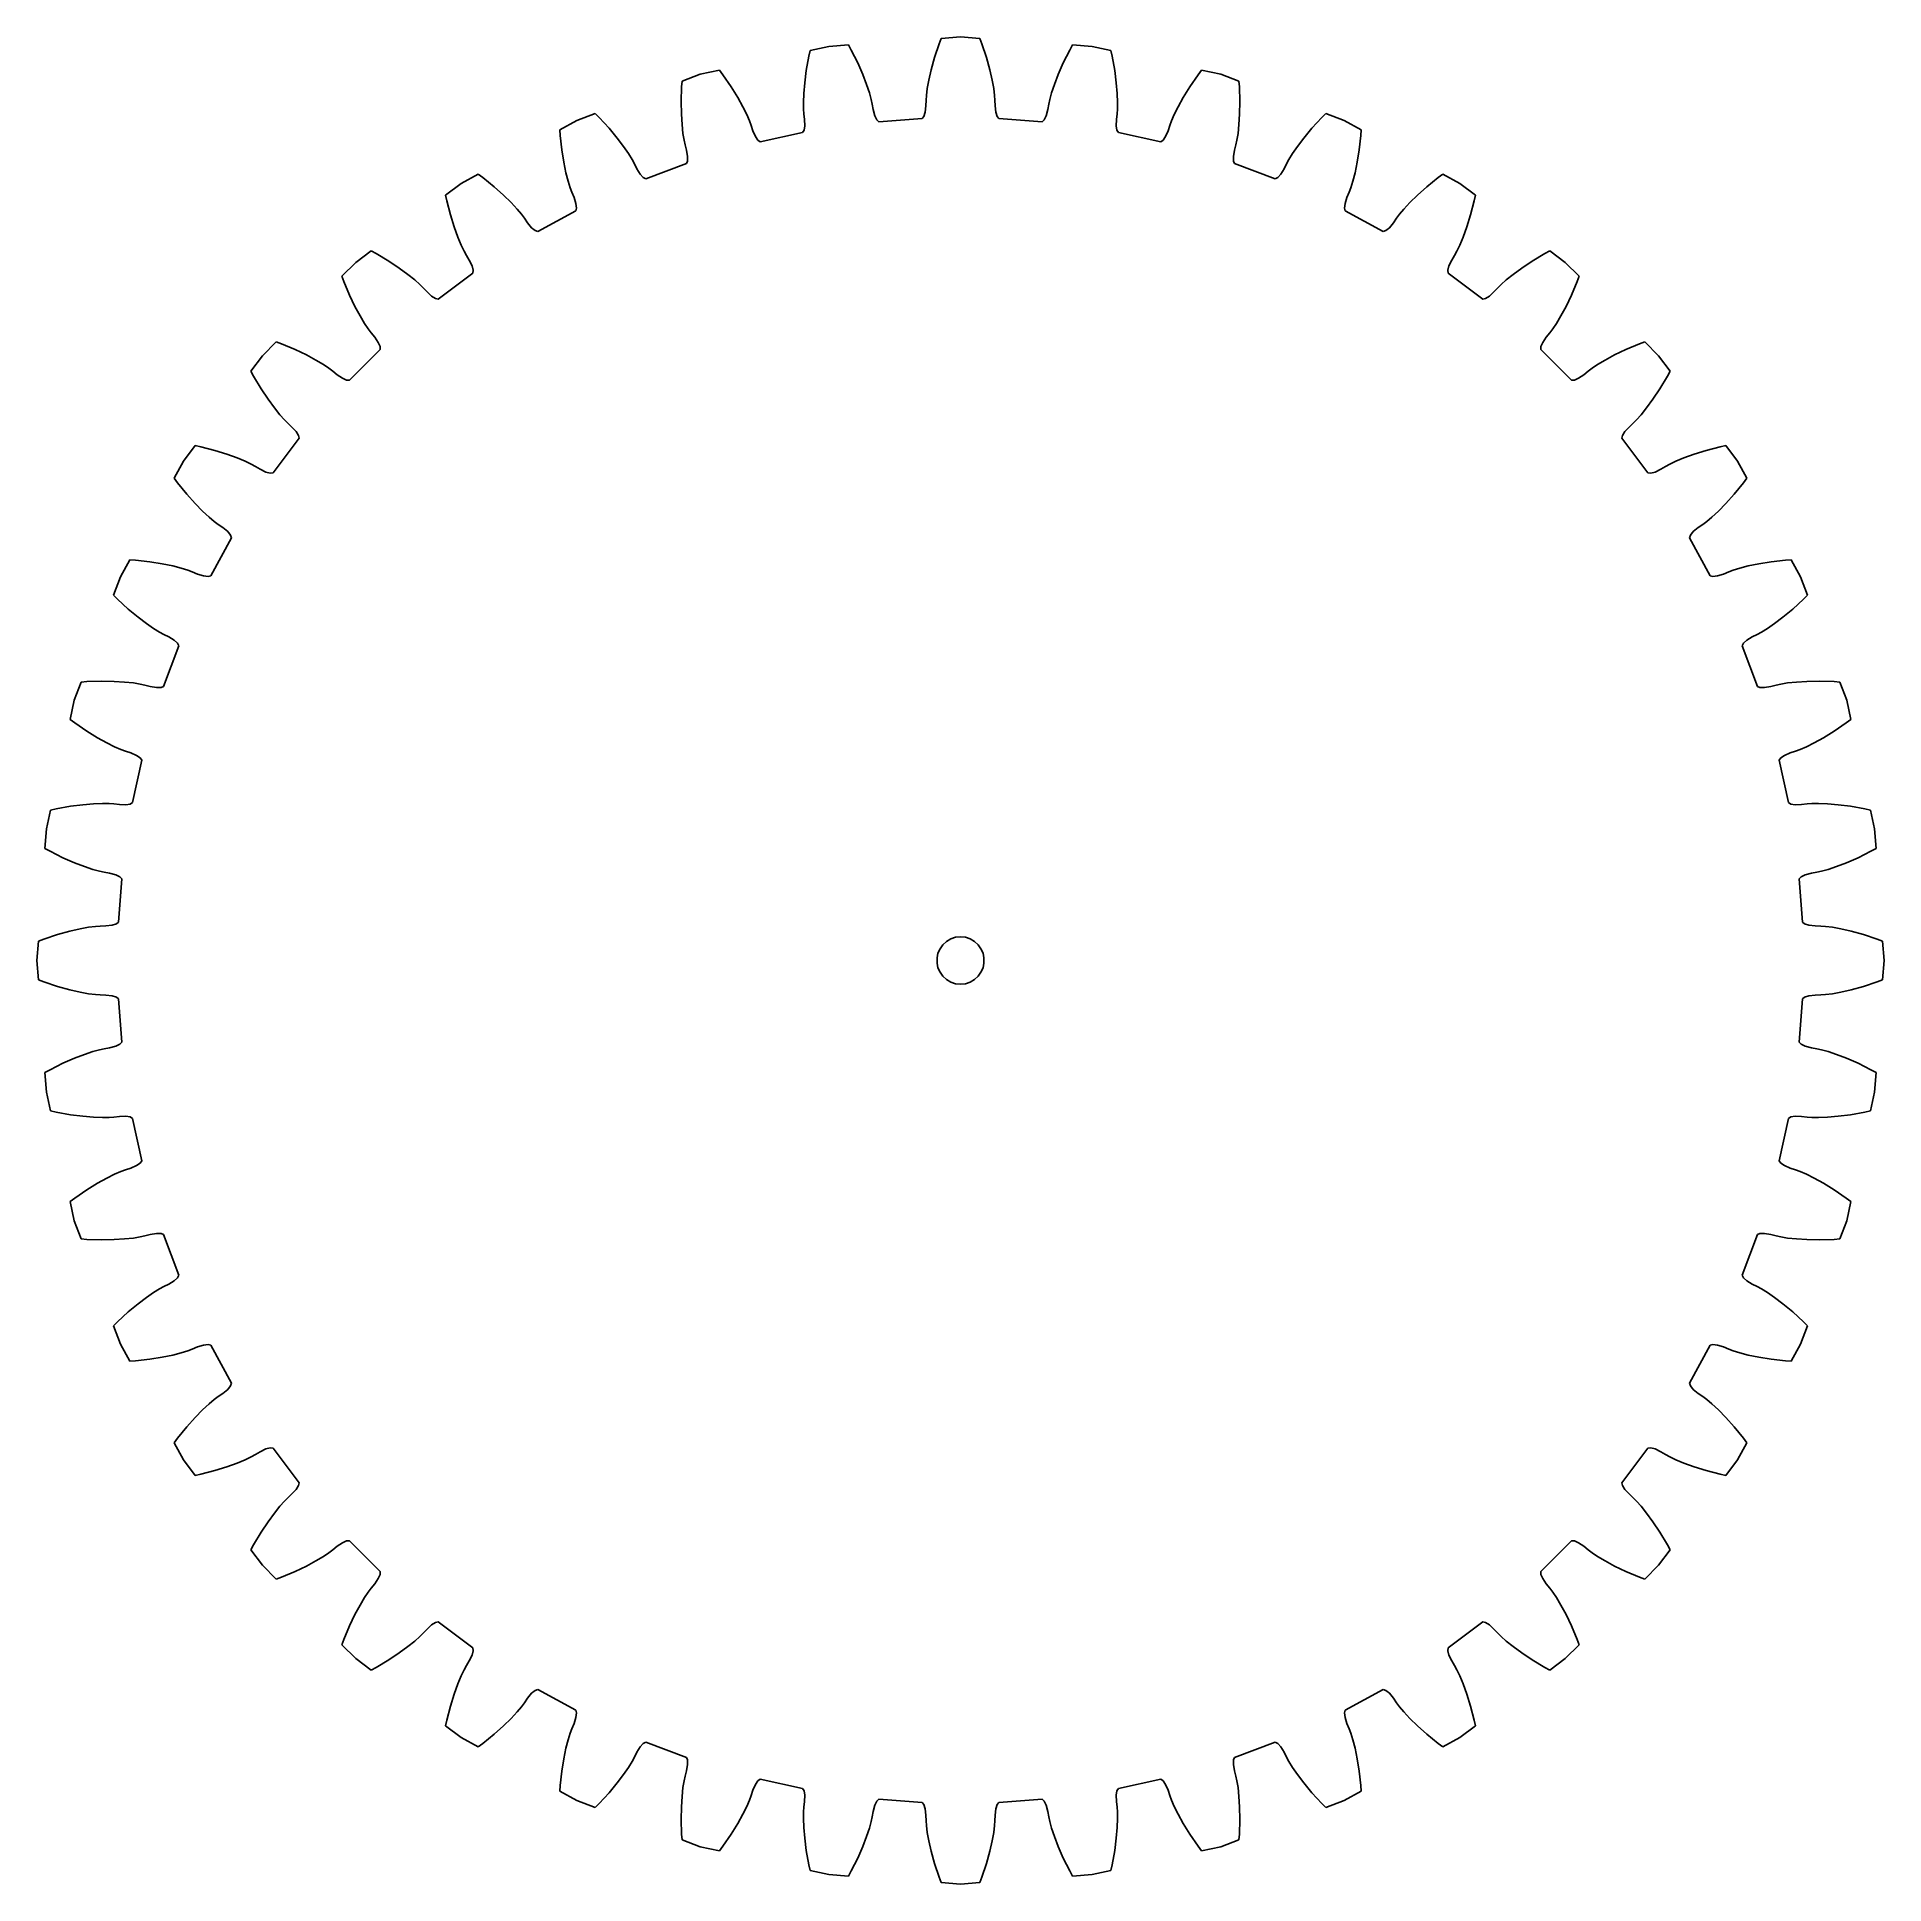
# Model space of a CAD drawing. Header units: metres. Extents: x -59 to 59, y -59 to 59.
import ezdxf

# ---------------------------------------------------------------- set-up
doc = ezdxf.new("R2010")
doc.units = ezdxf.units.M

msp = doc.modelspace()

# ---------------------------------------------------------------- linework, layer by layer
for p, q in [((0, 58.57), (-1.23, 58.48)), ((1.23, 58.48), (0, 58.57)), ((-9.54, 57.71), (-9.62, 57.36)), ((-8.34, 57.97), (-9.54, 57.71)), ((-7.1, 58.06), (-8.34, 57.97)), ((-6.93, 57.74), (-7.1, 58.06)), ((-6.52, 56.92), (-6.93, 57.74)), ((-1.36, 58.14), (-1.65, 57.27)), ((-1.23, 58.48), (-1.36, 58.14)), ((1.36, 58.14), (1.23, 58.48)), ((1.65, 57.27), (1.36, 58.14)), ((6.93, 57.74), (6.52, 56.92)), ((7.1, 58.06), (6.93, 57.74)), ((8.34, 57.97), (7.1, 58.06)), ((9.54, 57.71), (8.34, 57.97)), ((9.62, 57.36), (9.54, 57.71)), ((-15.29, 56.46), (-16.5, 56.2)), ((-15.08, 56.17), (-15.29, 56.46)), ((-9.78, 56.45), (-9.88, 55.65)), ((-9.62, 57.36), (-9.78, 56.45)), ((-6.2, 56.18), (-6.52, 56.92)), ((-1.86, 56.49), (-2.01, 55.83)), ((-1.65, 57.27), (-1.86, 56.49)), ((1.86, 56.49), (1.65, 57.27)), ((2.01, 55.83), (1.86, 56.49)), ((6.52, 56.92), (6.2, 56.18)), ((9.78, 56.45), (9.62, 57.36)), ((9.88, 55.65), (9.78, 56.45)), ((15.29, 56.46), (15.08, 56.17)), ((16.5, 56.2), (15.29, 56.46)), ((-17.69, 55.4), (-17.71, 54.48)), ((-17.66, 55.77), (-17.69, 55.4)), ((-16.5, 56.2), (-17.66, 55.77)), ((-14.55, 55.41), (-15.08, 56.17)), ((-14.13, 54.73), (-14.55, 55.41)), ((-9.88, 55.65), (-9.93, 54.98)), ((-5.96, 55.55), (-6.2, 56.18)), ((-5.78, 55.02), (-5.96, 55.55)), ((-2.11, 55.29), (-2.16, 54.86)), ((-2.01, 55.83), (-2.11, 55.29)), ((2.11, 55.29), (2.01, 55.83)), ((2.16, 54.86), (2.11, 55.29)), ((5.96, 55.55), (5.78, 55.02)), ((6.2, 56.18), (5.96, 55.55)), ((9.93, 54.98), (9.88, 55.65)), ((14.55, 55.41), (14.13, 54.73)), ((15.08, 56.17), (14.55, 55.41)), ((17.66, 55.77), (16.5, 56.2)), ((17.69, 55.4), (17.66, 55.77)), ((17.71, 54.48), (17.69, 55.4)), ((-17.71, 54.48), (-17.7, 53.68)), ((-13.8, 54.14), (-14.13, 54.73)), ((-13.56, 53.64), (-13.8, 54.14)), ((-9.93, 54.98), (-9.95, 54.42)), ((-9.95, 54.42), (-9.95, 53.99)), ((-9.95, 53.99), (-9.93, 53.69)), ((-5.67, 54.61), (-5.78, 55.02)), ((-5.6, 54.31), (-5.67, 54.61)), ((-5.54, 53.96), (-5.6, 54.31)), ((-5.44, 53.57), (-5.54, 53.96)), ((-2.2, 54.2), (-2.24, 53.8)), ((-2.18, 54.55), (-2.2, 54.2)), ((-2.16, 54.86), (-2.18, 54.55)), ((2.18, 54.55), (2.16, 54.86)), ((2.2, 54.2), (2.18, 54.55)), ((2.24, 53.8), (2.2, 54.2)), ((5.54, 53.96), (5.44, 53.57)), ((5.6, 54.31), (5.54, 53.96)), ((5.67, 54.61), (5.6, 54.31)), ((5.78, 55.02), (5.67, 54.61)), ((9.95, 54.42), (9.93, 54.98)), ((9.93, 53.69), (9.95, 53.99)), ((9.95, 53.99), (9.95, 54.42)), ((13.8, 54.14), (13.56, 53.64)), ((14.13, 54.73), (13.8, 54.14)), ((17.7, 53.68), (17.71, 54.48)), ((-24.33, 53.28), (-25.41, 52.68)), ((-23.17, 53.71), (-24.33, 53.28)), ((-22.92, 53.45), (-23.17, 53.71)), ((-22.29, 52.78), (-22.92, 53.45)), ((-21.78, 52.16), (-22.29, 52.78)), ((-17.7, 53.68), (-17.66, 53.01)), ((-17.66, 53.01), (-17.6, 52.45)), ((-13.38, 53.25), (-13.56, 53.64)), ((-13.27, 52.96), (-13.38, 53.25)), ((-13.16, 52.62), (-13.27, 52.96)), ((-9.93, 53.69), (-9.89, 53.33)), ((-9.88, 52.93), (-9.92, 52.65)), ((-9.89, 53.33), (-9.88, 52.93)), ((-5.31, 53.31), (-5.44, 53.57)), ((-5.18, 53.19), (-5.31, 53.31)), ((-2.44, 53.39), (-5.18, 53.19)), ((-2.33, 53.53), (-2.44, 53.39)), ((-2.24, 53.8), (-2.33, 53.53)), ((2.33, 53.53), (2.24, 53.8)), ((2.44, 53.39), (2.33, 53.53)), ((5.18, 53.19), (2.44, 53.39)), ((5.31, 53.31), (5.18, 53.19)), ((5.44, 53.57), (5.31, 53.31)), ((9.88, 52.93), (9.89, 53.33)), ((9.92, 52.65), (9.88, 52.93)), ((9.89, 53.33), (9.93, 53.69)), ((13.27, 52.96), (13.16, 52.62)), ((13.38, 53.25), (13.27, 52.96)), ((13.56, 53.64), (13.38, 53.25)), ((17.6, 52.45), (17.66, 53.01)), ((17.66, 53.01), (17.7, 53.68)), ((22.29, 52.78), (21.78, 52.16)), ((22.92, 53.45), (22.29, 52.78)), ((23.17, 53.71), (22.92, 53.45)), ((24.33, 53.28), (23.17, 53.71)), ((25.41, 52.68), (24.33, 53.28)), ((-25.41, 52.68), (-25.39, 52.32)), ((-25.39, 52.32), (-25.29, 51.41)), ((-21.37, 51.62), (-21.78, 52.16)), ((-21.05, 51.17), (-21.37, 51.62)), ((-17.6, 52.45), (-17.53, 52.03)), ((-17.53, 52.03), (-17.46, 51.73)), ((-17.46, 51.73), (-17.38, 51.38)), ((-13, 52.25), (-13.16, 52.62)), ((-12.85, 52.02), (-13, 52.25)), ((-12.7, 51.91), (-12.85, 52.02)), ((-10.01, 52.5), (-12.7, 51.91)), ((-9.92, 52.65), (-10.01, 52.5)), ((10.01, 52.5), (9.92, 52.65)), ((12.7, 51.91), (10.01, 52.5)), ((12.85, 52.02), (12.7, 51.91)), ((13, 52.25), (12.85, 52.02)), ((13.16, 52.62), (13, 52.25)), ((17.38, 51.38), (17.46, 51.73)), ((17.46, 51.73), (17.53, 52.03)), ((17.53, 52.03), (17.6, 52.45)), ((21.37, 51.62), (21.05, 51.17)), ((21.78, 52.16), (21.37, 51.62)), ((25.29, 51.41), (25.39, 52.32)), ((25.39, 52.32), (25.41, 52.68)), ((-25.29, 51.41), (-25.16, 50.62)), ((-25.16, 50.62), (-25.02, 49.95)), ((-20.82, 50.8), (-21.05, 51.17)), ((-20.68, 50.53), (-20.82, 50.8)), ((-20.52, 50.21), (-20.68, 50.53)), ((-17.38, 50.54), (-19.96, 49.58)), ((-17.38, 51.38), (-17.31, 50.99)), ((-17.32, 50.7), (-17.38, 50.54)), ((-17.31, 50.99), (-17.32, 50.7)), ((17.31, 50.99), (17.38, 51.38)), ((17.32, 50.7), (17.31, 50.99)), ((17.38, 50.54), (17.32, 50.7)), ((19.96, 49.58), (17.38, 50.54)), ((20.68, 50.53), (20.52, 50.21)), ((20.82, 50.8), (20.68, 50.53)), ((21.05, 51.17), (20.82, 50.8)), ((25.02, 49.95), (25.16, 50.62)), ((25.16, 50.62), (25.29, 51.41)), ((-31.66, 49.27), (-32.65, 48.53)), ((-30.58, 49.86), (-31.66, 49.27)), ((-30.29, 49.65), (-30.58, 49.86)), ((-29.57, 49.07), (-30.29, 49.65)), ((-25.02, 49.95), (-24.88, 49.42)), ((-24.88, 49.42), (-24.75, 49)), ((-20.31, 49.87), (-20.52, 50.21)), ((-20.12, 49.66), (-20.31, 49.87)), ((-19.96, 49.58), (-20.12, 49.66)), ((20.12, 49.66), (19.96, 49.58)), ((20.31, 49.87), (20.12, 49.66)), ((20.52, 50.21), (20.31, 49.87)), ((24.75, 49), (24.88, 49.42)), ((24.88, 49.42), (25.02, 49.95)), ((30.29, 49.65), (29.57, 49.07)), ((30.58, 49.86), (30.29, 49.65)), ((31.66, 49.27), (30.58, 49.86)), ((32.65, 48.53), (31.66, 49.27)), ((-32.65, 48.53), (-32.58, 48.18)), ((-32.58, 48.18), (-32.35, 47.28)), ((-28.98, 48.53), (-29.57, 49.07)), ((-28.49, 48.06), (-28.98, 48.53)), ((-28.12, 47.65), (-28.49, 48.06)), ((-24.75, 49), (-24.65, 48.72)), ((-24.65, 48.72), (-24.51, 48.39)), ((-24.51, 48.39), (-24.39, 48.01)), ((24.39, 48.01), (24.51, 48.39)), ((24.51, 48.39), (24.65, 48.72)), ((24.65, 48.72), (24.75, 49)), ((28.49, 48.06), (28.12, 47.65)), ((28.98, 48.53), (28.49, 48.06)), ((29.57, 49.07), (28.98, 48.53)), ((32.35, 47.28), (32.58, 48.18)), ((32.58, 48.18), (32.65, 48.53)), ((-32.35, 47.28), (-32.11, 46.52)), ((-27.84, 47.32), (-28.12, 47.65)), ((-27.66, 47.07), (-27.84, 47.32)), ((-27.46, 46.78), (-27.66, 47.07)), ((-24.4, 47.55), (-26.81, 46.23)), ((-24.35, 47.72), (-24.4, 47.55)), ((-24.39, 48.01), (-24.35, 47.72)), ((24.35, 47.72), (24.39, 48.01)), ((24.4, 47.55), (24.35, 47.72)), ((26.81, 46.23), (24.4, 47.55)), ((27.66, 47.07), (27.46, 46.78)), ((27.84, 47.32), (27.66, 47.07)), ((28.12, 47.65), (27.84, 47.32)), ((32.11, 46.52), (32.35, 47.28)), ((-32.11, 46.52), (-31.88, 45.88)), ((-31.88, 45.88), (-31.66, 45.37)), ((-27.2, 46.47), (-27.46, 46.78)), ((-26.98, 46.29), (-27.2, 46.47)), ((-26.81, 46.23), (-26.98, 46.29)), ((26.98, 46.29), (26.81, 46.23)), ((27.2, 46.47), (26.98, 46.29)), ((27.46, 46.78), (27.2, 46.47)), ((31.66, 45.37), (31.88, 45.88)), ((31.88, 45.88), (32.11, 46.52)), ((-37.37, 45), (-38.35, 44.26)), ((-37.05, 44.83), (-37.37, 45)), ((-36.26, 44.36), (-37.05, 44.83)), ((-31.66, 45.37), (-31.48, 44.98)), ((-31.48, 44.98), (-31.33, 44.71)), ((-31.33, 44.71), (-31.15, 44.41)), ((31.15, 44.41), (31.33, 44.71)), ((31.33, 44.71), (31.48, 44.98)), ((31.48, 44.98), (31.66, 45.37)), ((37.05, 44.83), (36.26, 44.36)), ((37.37, 45), (37.05, 44.83)), ((38.35, 44.26), (37.37, 45)), ((-38.35, 44.26), (-39.23, 43.39)), ((-39.23, 43.39), (-39.1, 43.05)), ((-35.59, 43.91), (-36.26, 44.36)), ((-35.04, 43.51), (-35.59, 43.91)), ((-34.61, 43.16), (-35.04, 43.51)), ((-30.92, 43.59), (-33.12, 41.95)), ((-31.15, 44.41), (-30.97, 44.05)), ((-30.97, 44.05), (-30.9, 43.77)), ((-30.9, 43.77), (-30.92, 43.59)), ((30.9, 43.77), (30.97, 44.05)), ((30.92, 43.59), (30.9, 43.77)), ((33.12, 41.95), (30.92, 43.59)), ((30.97, 44.05), (31.15, 44.41)), ((35.04, 43.51), (34.61, 43.16)), ((35.59, 43.91), (35.04, 43.51)), ((36.26, 44.36), (35.59, 43.91)), ((39.23, 43.39), (38.35, 44.26)), ((39.1, 43.05), (39.23, 43.39)), ((-39.1, 43.05), (-38.75, 42.2)), ((-38.75, 42.2), (-38.4, 41.48)), ((-34.29, 42.87), (-34.61, 43.16)), ((-34.07, 42.66), (-34.29, 42.87)), ((-33.83, 42.4), (-34.07, 42.66)), ((-33.54, 42.13), (-33.83, 42.4)), ((33.83, 42.4), (33.54, 42.13)), ((34.07, 42.66), (33.83, 42.4)), ((34.29, 42.87), (34.07, 42.66)), ((34.61, 43.16), (34.29, 42.87)), ((38.4, 41.48), (38.75, 42.2)), ((38.75, 42.2), (39.1, 43.05)), ((-38.4, 41.48), (-38.08, 40.88)), ((-33.29, 41.98), (-33.54, 42.13)), ((-33.12, 41.95), (-33.29, 41.98)), ((33.29, 41.98), (33.12, 41.95)), ((33.54, 42.13), (33.29, 41.98)), ((38.08, 40.88), (38.4, 41.48)), ((-38.08, 40.88), (-37.8, 40.4)), ((-37.8, 40.4), (-37.56, 40.05)), ((-37.56, 40.05), (-37.37, 39.8)), ((37.37, 39.8), (37.56, 40.05)), ((37.56, 40.05), (37.8, 40.4)), ((37.8, 40.4), (38.08, 40.88)), ((-43.39, 39.23), (-44.26, 38.35)), ((-43.05, 39.1), (-43.39, 39.23)), ((-42.2, 38.75), (-43.05, 39.1)), ((-41.48, 38.4), (-42.2, 38.75)), ((-36.81, 38.75), (-38.75, 36.81)), ((-37.37, 39.8), (-37.15, 39.52)), ((-37.15, 39.52), (-36.93, 39.19)), ((-36.93, 39.19), (-36.81, 38.93)), ((-36.81, 38.93), (-36.81, 38.75)), ((36.81, 38.93), (36.93, 39.19)), ((36.81, 38.75), (36.81, 38.93)), ((38.75, 36.81), (36.81, 38.75)), ((36.93, 39.19), (37.15, 39.52)), ((37.15, 39.52), (37.37, 39.8)), ((42.2, 38.75), (41.48, 38.4)), ((43.05, 39.1), (42.2, 38.75)), ((43.39, 39.23), (43.05, 39.1)), ((44.26, 38.35), (43.39, 39.23)), ((-44.26, 38.35), (-45, 37.37)), ((-40.88, 38.08), (-41.48, 38.4)), ((-40.4, 37.8), (-40.88, 38.08)), ((-40.05, 37.56), (-40.4, 37.8)), ((-39.8, 37.37), (-40.05, 37.56)), ((40.05, 37.56), (39.8, 37.37)), ((40.4, 37.8), (40.05, 37.56)), ((40.88, 38.08), (40.4, 37.8)), ((41.48, 38.4), (40.88, 38.08)), ((45, 37.37), (44.26, 38.35)), ((-45, 37.37), (-44.83, 37.05)), ((-44.83, 37.05), (-44.36, 36.26)), ((-39.52, 37.15), (-39.8, 37.37)), ((-39.19, 36.93), (-39.52, 37.15)), ((-38.93, 36.81), (-39.19, 36.93)), ((-38.75, 36.81), (-38.93, 36.81)), ((38.93, 36.81), (38.75, 36.81)), ((39.19, 36.93), (38.93, 36.81)), ((39.52, 37.15), (39.19, 36.93)), ((39.8, 37.37), (39.52, 37.15)), ((44.36, 36.26), (44.83, 37.05)), ((44.83, 37.05), (45, 37.37)), ((-44.36, 36.26), (-43.91, 35.59)), ((-43.91, 35.59), (-43.51, 35.04)), ((43.51, 35.04), (43.91, 35.59)), ((43.91, 35.59), (44.36, 36.26)), ((-43.51, 35.04), (-43.16, 34.61)), ((-43.16, 34.61), (-42.87, 34.29)), ((-42.87, 34.29), (-42.66, 34.07)), ((-42.66, 34.07), (-42.4, 33.83)), ((42.4, 33.83), (42.66, 34.07)), ((42.66, 34.07), (42.87, 34.29)), ((42.87, 34.29), (43.16, 34.61)), ((43.16, 34.61), (43.51, 35.04)), ((-41.95, 33.12), (-43.59, 30.92)), ((-42.4, 33.83), (-42.13, 33.54)), ((-42.13, 33.54), (-41.98, 33.29)), ((-41.98, 33.29), (-41.95, 33.12)), ((41.95, 33.12), (41.98, 33.29)), ((43.59, 30.92), (41.95, 33.12)), ((41.98, 33.29), (42.13, 33.54)), ((42.13, 33.54), (42.4, 33.83)), ((-49.27, 31.66), (-49.86, 30.58)), ((-48.53, 32.65), (-49.27, 31.66)), ((-48.18, 32.58), (-48.53, 32.65)), ((-47.28, 32.35), (-48.18, 32.58)), ((-46.52, 32.11), (-47.28, 32.35)), ((-45.88, 31.88), (-46.52, 32.11)), ((-45.37, 31.66), (-45.88, 31.88)), ((-44.98, 31.48), (-45.37, 31.66)), ((45.37, 31.66), (44.98, 31.48)), ((45.88, 31.88), (45.37, 31.66)), ((46.52, 32.11), (45.88, 31.88)), ((47.28, 32.35), (46.52, 32.11)), ((48.18, 32.58), (47.28, 32.35)), ((48.53, 32.65), (48.18, 32.58)), ((49.27, 31.66), (48.53, 32.65)), ((49.86, 30.58), (49.27, 31.66)), ((-49.86, 30.58), (-49.65, 30.29)), ((-44.71, 31.33), (-44.98, 31.48)), ((-44.41, 31.15), (-44.71, 31.33)), ((-44.05, 30.97), (-44.41, 31.15)), ((-43.77, 30.9), (-44.05, 30.97)), ((-43.59, 30.92), (-43.77, 30.9)), ((43.77, 30.9), (43.59, 30.92)), ((44.05, 30.97), (43.77, 30.9)), ((44.41, 31.15), (44.05, 30.97)), ((44.71, 31.33), (44.41, 31.15)), ((44.98, 31.48), (44.71, 31.33)), ((49.65, 30.29), (49.86, 30.58)), ((-49.65, 30.29), (-49.07, 29.57)), ((-49.07, 29.57), (-48.53, 28.98)), ((48.53, 28.98), (49.07, 29.57)), ((49.07, 29.57), (49.65, 30.29)), ((-48.53, 28.98), (-48.06, 28.49)), ((-48.06, 28.49), (-47.65, 28.12)), ((-47.65, 28.12), (-47.32, 27.84)), ((47.32, 27.84), (47.65, 28.12)), ((47.65, 28.12), (48.06, 28.49)), ((48.06, 28.49), (48.53, 28.98)), ((-47.32, 27.84), (-47.07, 27.66)), ((-47.07, 27.66), (-46.78, 27.46)), ((-46.78, 27.46), (-46.47, 27.2)), ((-46.47, 27.2), (-46.29, 26.98)), ((-46.29, 26.98), (-46.23, 26.81)), ((46.23, 26.81), (46.29, 26.98)), ((46.29, 26.98), (46.47, 27.2)), ((46.47, 27.2), (46.78, 27.46)), ((46.78, 27.46), (47.07, 27.66)), ((47.07, 27.66), (47.32, 27.84)), ((-46.23, 26.81), (-47.55, 24.4)), ((47.55, 24.4), (46.23, 26.81)), ((-52.68, 25.41), (-53.28, 24.33)), ((-52.32, 25.39), (-52.68, 25.41)), ((-51.41, 25.29), (-52.32, 25.39)), ((-50.62, 25.16), (-51.41, 25.29)), ((-49.95, 25.02), (-50.62, 25.16)), ((-49.42, 24.88), (-49.95, 25.02)), ((-49, 24.75), (-49.42, 24.88)), ((-48.72, 24.65), (-49, 24.75)), ((-48.39, 24.51), (-48.72, 24.65)), ((48.72, 24.65), (48.39, 24.51)), ((49, 24.75), (48.72, 24.65)), ((49.42, 24.88), (49, 24.75)), ((49.95, 25.02), (49.42, 24.88)), ((50.62, 25.16), (49.95, 25.02)), ((51.41, 25.29), (50.62, 25.16)), ((52.32, 25.39), (51.41, 25.29)), ((52.68, 25.41), (52.32, 25.39)), ((53.28, 24.33), (52.68, 25.41)), ((-53.28, 24.33), (-53.71, 23.17)), ((-48.01, 24.39), (-48.39, 24.51)), ((-47.72, 24.35), (-48.01, 24.39)), ((-47.55, 24.4), (-47.72, 24.35)), ((47.72, 24.35), (47.55, 24.4)), ((48.01, 24.39), (47.72, 24.35)), ((48.39, 24.51), (48.01, 24.39)), ((53.71, 23.17), (53.28, 24.33)), ((-53.71, 23.17), (-53.45, 22.92)), ((-53.45, 22.92), (-52.78, 22.29)), ((-52.78, 22.29), (-52.16, 21.78)), ((52.16, 21.78), (52.78, 22.29)), ((52.78, 22.29), (53.45, 22.92)), ((53.45, 22.92), (53.71, 23.17)), ((-52.16, 21.78), (-51.62, 21.37)), ((-51.62, 21.37), (-51.17, 21.05)), ((51.17, 21.05), (51.62, 21.37)), ((51.62, 21.37), (52.16, 21.78)), ((-51.17, 21.05), (-50.8, 20.82)), ((-50.8, 20.82), (-50.53, 20.68)), ((-49.58, 19.96), (-50.54, 17.38)), ((-50.53, 20.68), (-50.21, 20.52)), ((-50.21, 20.52), (-49.87, 20.31)), ((-49.87, 20.31), (-49.66, 20.12)), ((-49.66, 20.12), (-49.58, 19.96)), ((49.58, 19.96), (49.66, 20.12)), ((50.54, 17.38), (49.58, 19.96)), ((49.66, 20.12), (49.87, 20.31)), ((49.87, 20.31), (50.21, 20.52)), ((50.21, 20.52), (50.53, 20.68)), ((50.53, 20.68), (50.8, 20.82)), ((50.8, 20.82), (51.17, 21.05)), ((-55.77, 17.66), (-56.2, 16.5)), ((-55.4, 17.69), (-55.77, 17.66)), ((-54.48, 17.71), (-55.4, 17.69)), ((-53.68, 17.7), (-54.48, 17.71)), ((-53.01, 17.66), (-53.68, 17.7)), ((-52.45, 17.6), (-53.01, 17.66)), ((-52.03, 17.53), (-52.45, 17.6)), ((52.45, 17.6), (52.03, 17.53)), ((53.01, 17.66), (52.45, 17.6)), ((53.68, 17.7), (53.01, 17.66)), ((54.48, 17.71), (53.68, 17.7)), ((55.4, 17.69), (54.48, 17.71)), ((55.77, 17.66), (55.4, 17.69)), ((56.2, 16.5), (55.77, 17.66)), ((-56.2, 16.5), (-56.46, 15.29)), ((-51.73, 17.46), (-52.03, 17.53)), ((-51.38, 17.38), (-51.73, 17.46)), ((-50.99, 17.31), (-51.38, 17.38)), ((-50.7, 17.32), (-50.99, 17.31)), ((-50.54, 17.38), (-50.7, 17.32)), ((50.7, 17.32), (50.54, 17.38)), ((50.99, 17.31), (50.7, 17.32)), ((51.38, 17.38), (50.99, 17.31)), ((51.73, 17.46), (51.38, 17.38)), ((52.03, 17.53), (51.73, 17.46)), ((56.46, 15.29), (56.2, 16.5)), ((-56.46, 15.29), (-56.17, 15.08)), ((56.17, 15.08), (56.46, 15.29)), ((-56.17, 15.08), (-55.41, 14.55)), ((-55.41, 14.55), (-54.73, 14.13)), ((-54.73, 14.13), (-54.14, 13.8)), ((54.14, 13.8), (54.73, 14.13)), ((54.73, 14.13), (55.41, 14.55)), ((55.41, 14.55), (56.17, 15.08)), ((-54.14, 13.8), (-53.64, 13.56)), ((-53.64, 13.56), (-53.25, 13.38)), ((-53.25, 13.38), (-52.96, 13.27)), ((-52.96, 13.27), (-52.62, 13.16)), ((-52.62, 13.16), (-52.25, 13)), ((-52.25, 13), (-52.02, 12.85)), ((52.02, 12.85), (52.25, 13)), ((52.25, 13), (52.62, 13.16)), ((52.62, 13.16), (52.96, 13.27)), ((52.96, 13.27), (53.25, 13.38)), ((53.25, 13.38), (53.64, 13.56)), ((53.64, 13.56), (54.14, 13.8)), ((-51.91, 12.7), (-52.5, 10.01)), ((-52.02, 12.85), (-51.91, 12.7)), ((51.91, 12.7), (52.02, 12.85)), ((52.5, 10.01), (51.91, 12.7)), ((-57.71, 9.54), (-57.97, 8.34)), ((-57.36, 9.62), (-57.71, 9.54)), ((-56.45, 9.78), (-57.36, 9.62)), ((-55.65, 9.88), (-56.45, 9.78)), ((-54.98, 9.93), (-55.65, 9.88)), ((-54.42, 9.95), (-54.98, 9.93)), ((-53.99, 9.95), (-54.42, 9.95)), ((-53.69, 9.93), (-53.99, 9.95)), ((-53.33, 9.89), (-53.69, 9.93)), ((-52.93, 9.88), (-53.33, 9.89)), ((-52.65, 9.92), (-52.93, 9.88)), ((-52.5, 10.01), (-52.65, 9.92)), ((52.65, 9.92), (52.5, 10.01)), ((52.93, 9.88), (52.65, 9.92)), ((53.33, 9.89), (52.93, 9.88)), ((53.69, 9.93), (53.33, 9.89)), ((53.99, 9.95), (53.69, 9.93)), ((54.42, 9.95), (53.99, 9.95)), ((54.98, 9.93), (54.42, 9.95)), ((55.65, 9.88), (54.98, 9.93)), ((56.45, 9.78), (55.65, 9.88)), ((57.36, 9.62), (56.45, 9.78)), ((57.71, 9.54), (57.36, 9.62)), ((57.97, 8.34), (57.71, 9.54)), ((-57.97, 8.34), (-58.06, 7.1)), ((58.06, 7.1), (57.97, 8.34)), ((-58.06, 7.1), (-57.74, 6.93)), ((57.74, 6.93), (58.06, 7.1)), ((-57.74, 6.93), (-56.92, 6.52)), ((-56.92, 6.52), (-56.18, 6.2)), ((-56.18, 6.2), (-55.55, 5.96)), ((-55.55, 5.96), (-55.02, 5.78)), ((55.02, 5.78), (55.55, 5.96)), ((55.55, 5.96), (56.18, 6.2)), ((56.18, 6.2), (56.92, 6.52)), ((56.92, 6.52), (57.74, 6.93)), ((-55.02, 5.78), (-54.61, 5.67)), ((-54.61, 5.67), (-54.31, 5.6)), ((-54.31, 5.6), (-53.96, 5.54)), ((-53.96, 5.54), (-53.57, 5.44)), ((-53.57, 5.44), (-53.31, 5.31)), ((-53.19, 5.18), (-53.39, 2.44)), ((-53.31, 5.31), (-53.19, 5.18)), ((53.19, 5.18), (53.31, 5.31)), ((53.39, 2.44), (53.19, 5.18)), ((53.31, 5.31), (53.57, 5.44)), ((53.57, 5.44), (53.96, 5.54)), ((53.96, 5.54), (54.31, 5.6)), ((54.31, 5.6), (54.61, 5.67)), ((54.61, 5.67), (55.02, 5.78)), ((-53.39, 2.44), (-53.53, 2.33)), ((53.53, 2.33), (53.39, 2.44)), ((-58.48, 1.23), (-58.57, 0)), ((-58.14, 1.36), (-58.48, 1.23)), ((-57.27, 1.65), (-58.14, 1.36)), ((-56.49, 1.86), (-57.27, 1.65)), ((-55.83, 2.01), (-56.49, 1.86)), ((-55.29, 2.11), (-55.83, 2.01)), ((-54.86, 2.16), (-55.29, 2.11)), ((-54.55, 2.18), (-54.86, 2.16)), ((-54.2, 2.2), (-54.55, 2.18)), ((-53.8, 2.24), (-54.2, 2.2)), ((-53.53, 2.33), (-53.8, 2.24)), ((-1.11, 1), (-0.88, 1.21)), ((-0.88, 1.21), (-0.61, 1.37)), ((-0.61, 1.37), (-0.31, 1.47)), ((-0.31, 1.47), (0, 1.5)), ((0, 1.5), (0.31, 1.47)), ((0.31, 1.47), (0.61, 1.37)), ((0.61, 1.37), (0.88, 1.21)), ((0.88, 1.21), (1.11, 1)), ((53.8, 2.24), (53.53, 2.33)), ((54.2, 2.2), (53.8, 2.24)), ((54.55, 2.18), (54.2, 2.2)), ((54.86, 2.16), (54.55, 2.18)), ((55.29, 2.11), (54.86, 2.16)), ((55.83, 2.01), (55.29, 2.11)), ((56.49, 1.86), (55.83, 2.01)), ((57.27, 1.65), (56.49, 1.86)), ((58.14, 1.36), (57.27, 1.65)), ((58.48, 1.23), (58.14, 1.36)), ((58.57, 0), (58.48, 1.23)), ((-58.57, 0), (-58.48, -1.23)), ((-1.49, 0.16), (-1.43, 0.46)), ((-1.49, -0.16), (-1.49, 0.16)), ((-1.43, 0.46), (-1.3, 0.75)), ((-1.3, 0.75), (-1.11, 1)), ((1.11, 1), (1.3, 0.75)), ((1.3, 0.75), (1.43, 0.46)), ((1.43, 0.46), (1.49, 0.16)), ((1.49, 0.16), (1.49, -0.16)), ((-1.43, -0.46), (-1.49, -0.16)), ((-1.3, -0.75), (-1.43, -0.46)), ((-1.11, -1), (-1.3, -0.75)), ((-0.88, -1.21), (-1.11, -1)), ((1.11, -1), (0.88, -1.21)), ((1.3, -0.75), (1.11, -1)), ((1.43, -0.46), (1.3, -0.75)), ((1.49, -0.16), (1.43, -0.46)), ((58.48, -1.23), (58.57, 0)), ((-58.48, -1.23), (-58.14, -1.36)), ((-58.14, -1.36), (-57.27, -1.65)), ((-57.27, -1.65), (-56.49, -1.86)), ((-56.49, -1.86), (-55.83, -2.01)), ((-55.83, -2.01), (-55.29, -2.11)), ((-55.29, -2.11), (-54.86, -2.16)), ((-54.86, -2.16), (-54.55, -2.18)), ((-54.55, -2.18), (-54.2, -2.2)), ((-54.2, -2.2), (-53.8, -2.24)), ((-53.8, -2.24), (-53.53, -2.33)), ((-53.53, -2.33), (-53.39, -2.44)), ((-0.61, -1.37), (-0.88, -1.21)), ((-0.31, -1.47), (-0.61, -1.37)), ((0, -1.5), (-0.31, -1.47)), ((0.31, -1.47), (0, -1.5)), ((0.61, -1.37), (0.31, -1.47)), ((0.88, -1.21), (0.61, -1.37)), ((53.39, -2.44), (53.53, -2.33)), ((53.53, -2.33), (53.8, -2.24)), ((53.8, -2.24), (54.2, -2.2)), ((54.2, -2.2), (54.55, -2.18)), ((54.55, -2.18), (54.86, -2.16)), ((54.86, -2.16), (55.29, -2.11)), ((55.29, -2.11), (55.83, -2.01)), ((55.83, -2.01), (56.49, -1.86)), ((56.49, -1.86), (57.27, -1.65)), ((57.27, -1.65), (58.14, -1.36)), ((58.14, -1.36), (58.48, -1.23)), ((-53.39, -2.44), (-53.19, -5.18)), ((53.19, -5.18), (53.39, -2.44)), ((-55.02, -5.78), (-55.55, -5.96)), ((-54.61, -5.67), (-55.02, -5.78)), ((-54.31, -5.6), (-54.61, -5.67)), ((-53.96, -5.54), (-54.31, -5.6)), ((-53.57, -5.44), (-53.96, -5.54)), ((-53.31, -5.31), (-53.57, -5.44)), ((-53.19, -5.18), (-53.31, -5.31)), ((53.31, -5.31), (53.19, -5.18)), ((53.57, -5.44), (53.31, -5.31)), ((53.96, -5.54), (53.57, -5.44)), ((54.31, -5.6), (53.96, -5.54)), ((54.61, -5.67), (54.31, -5.6)), ((55.02, -5.78), (54.61, -5.67)), ((55.55, -5.96), (55.02, -5.78)), ((-57.74, -6.93), (-58.06, -7.1)), ((-56.92, -6.52), (-57.74, -6.93)), ((-56.18, -6.2), (-56.92, -6.52)), ((-55.55, -5.96), (-56.18, -6.2)), ((56.18, -6.2), (55.55, -5.96)), ((56.92, -6.52), (56.18, -6.2)), ((57.74, -6.93), (56.92, -6.52)), ((58.06, -7.1), (57.74, -6.93)), ((-58.06, -7.1), (-57.97, -8.34)), ((57.97, -8.34), (58.06, -7.1)), ((-57.97, -8.34), (-57.71, -9.54)), ((57.71, -9.54), (57.97, -8.34)), ((-57.71, -9.54), (-57.36, -9.62)), ((-57.36, -9.62), (-56.45, -9.78)), ((-56.45, -9.78), (-55.65, -9.88)), ((-55.65, -9.88), (-54.98, -9.93)), ((-54.98, -9.93), (-54.42, -9.95)), ((-54.42, -9.95), (-53.99, -9.95)), ((-53.99, -9.95), (-53.69, -9.93)), ((-53.69, -9.93), (-53.33, -9.89)), ((-53.33, -9.89), (-52.93, -9.88)), ((-52.93, -9.88), (-52.65, -9.92)), ((-52.65, -9.92), (-52.5, -10.01)), ((-52.5, -10.01), (-51.91, -12.7)), ((51.91, -12.7), (52.5, -10.01)), ((52.5, -10.01), (52.65, -9.92)), ((52.65, -9.92), (52.93, -9.88)), ((52.93, -9.88), (53.33, -9.89)), ((53.33, -9.89), (53.69, -9.93)), ((53.69, -9.93), (53.99, -9.95)), ((53.99, -9.95), (54.42, -9.95)), ((54.42, -9.95), (54.98, -9.93)), ((54.98, -9.93), (55.65, -9.88)), ((55.65, -9.88), (56.45, -9.78)), ((56.45, -9.78), (57.36, -9.62)), ((57.36, -9.62), (57.71, -9.54)), ((-52.02, -12.85), (-52.25, -13)), ((-51.91, -12.7), (-52.02, -12.85)), ((52.02, -12.85), (51.91, -12.7)), ((52.25, -13), (52.02, -12.85)), ((-54.14, -13.8), (-54.73, -14.13)), ((-53.64, -13.56), (-54.14, -13.8)), ((-53.25, -13.38), (-53.64, -13.56)), ((-52.96, -13.27), (-53.25, -13.38)), ((-52.62, -13.16), (-52.96, -13.27)), ((-52.25, -13), (-52.62, -13.16)), ((52.62, -13.16), (52.25, -13)), ((52.96, -13.27), (52.62, -13.16)), ((53.25, -13.38), (52.96, -13.27)), ((53.64, -13.56), (53.25, -13.38)), ((54.14, -13.8), (53.64, -13.56)), ((54.73, -14.13), (54.14, -13.8)), ((-56.17, -15.08), (-56.46, -15.29)), ((-55.41, -14.55), (-56.17, -15.08)), ((-54.73, -14.13), (-55.41, -14.55)), ((55.41, -14.55), (54.73, -14.13)), ((56.17, -15.08), (55.41, -14.55)), ((56.46, -15.29), (56.17, -15.08)), ((-56.46, -15.29), (-56.2, -16.5)), ((56.2, -16.5), (56.46, -15.29)), ((-56.2, -16.5), (-55.77, -17.66)), ((-52.45, -17.6), (-52.03, -17.53)), ((-52.03, -17.53), (-51.73, -17.46)), ((-51.73, -17.46), (-51.38, -17.38)), ((-51.38, -17.38), (-50.99, -17.31)), ((-50.99, -17.31), (-50.7, -17.32)), ((-50.7, -17.32), (-50.54, -17.38)), ((-50.54, -17.38), (-49.58, -19.96)), ((49.58, -19.96), (50.54, -17.38)), ((50.54, -17.38), (50.7, -17.32)), ((50.7, -17.32), (50.99, -17.31)), ((50.99, -17.31), (51.38, -17.38)), ((51.38, -17.38), (51.73, -17.46)), ((51.73, -17.46), (52.03, -17.53)), ((52.03, -17.53), (52.45, -17.6)), ((55.77, -17.66), (56.2, -16.5)), ((-55.77, -17.66), (-55.4, -17.69)), ((-55.4, -17.69), (-54.48, -17.71)), ((-54.48, -17.71), (-53.68, -17.7)), ((-53.68, -17.7), (-53.01, -17.66)), ((-53.01, -17.66), (-52.45, -17.6)), ((52.45, -17.6), (53.01, -17.66)), ((53.01, -17.66), (53.68, -17.7)), ((53.68, -17.7), (54.48, -17.71)), ((54.48, -17.71), (55.4, -17.69)), ((55.4, -17.69), (55.77, -17.66)), ((-51.17, -21.05), (-51.62, -21.37)), ((-50.8, -20.82), (-51.17, -21.05)), ((-50.53, -20.68), (-50.8, -20.82)), ((-50.21, -20.52), (-50.53, -20.68)), ((-49.87, -20.31), (-50.21, -20.52)), ((-49.66, -20.12), (-49.87, -20.31)), ((-49.58, -19.96), (-49.66, -20.12)), ((49.66, -20.12), (49.58, -19.96)), ((49.87, -20.31), (49.66, -20.12)), ((50.21, -20.52), (49.87, -20.31)), ((50.53, -20.68), (50.21, -20.52)), ((50.8, -20.82), (50.53, -20.68)), ((51.17, -21.05), (50.8, -20.82)), ((51.62, -21.37), (51.17, -21.05)), ((-52.16, -21.78), (-52.78, -22.29)), ((-51.62, -21.37), (-52.16, -21.78)), ((52.16, -21.78), (51.62, -21.37)), ((52.78, -22.29), (52.16, -21.78)), ((-53.45, -22.92), (-53.71, -23.17)), ((-53.71, -23.17), (-53.28, -24.33)), ((-52.78, -22.29), (-53.45, -22.92)), ((53.45, -22.92), (52.78, -22.29)), ((53.28, -24.33), (53.71, -23.17)), ((53.71, -23.17), (53.45, -22.92)), ((-53.28, -24.33), (-52.68, -25.41)), ((-48.72, -24.65), (-48.39, -24.51)), ((-48.39, -24.51), (-48.01, -24.39)), ((-48.01, -24.39), (-47.72, -24.35)), ((-47.72, -24.35), (-47.55, -24.4)), ((-47.55, -24.4), (-46.23, -26.81)), ((46.23, -26.81), (47.55, -24.4)), ((47.55, -24.4), (47.72, -24.35)), ((47.72, -24.35), (48.01, -24.39)), ((48.01, -24.39), (48.39, -24.51)), ((48.39, -24.51), (48.72, -24.65)), ((52.68, -25.41), (53.28, -24.33)), ((-52.68, -25.41), (-52.32, -25.39)), ((-52.32, -25.39), (-51.41, -25.29)), ((-51.41, -25.29), (-50.62, -25.16)), ((-50.62, -25.16), (-49.95, -25.02)), ((-49.95, -25.02), (-49.42, -24.88)), ((-49.42, -24.88), (-49, -24.75)), ((-49, -24.75), (-48.72, -24.65)), ((48.72, -24.65), (49, -24.75)), ((49, -24.75), (49.42, -24.88)), ((49.42, -24.88), (49.95, -25.02)), ((49.95, -25.02), (50.62, -25.16)), ((50.62, -25.16), (51.41, -25.29)), ((51.41, -25.29), (52.32, -25.39)), ((52.32, -25.39), (52.68, -25.41)), ((-46.23, -26.81), (-46.29, -26.98)), ((46.29, -26.98), (46.23, -26.81)), ((-47.32, -27.84), (-47.65, -28.12)), ((-47.07, -27.66), (-47.32, -27.84)), ((-46.78, -27.46), (-47.07, -27.66)), ((-46.47, -27.2), (-46.78, -27.46)), ((-46.29, -26.98), (-46.47, -27.2)), ((46.47, -27.2), (46.29, -26.98)), ((46.78, -27.46), (46.47, -27.2)), ((47.07, -27.66), (46.78, -27.46)), ((47.32, -27.84), (47.07, -27.66)), ((47.65, -28.12), (47.32, -27.84)), ((-48.53, -28.98), (-49.07, -29.57)), ((-48.06, -28.49), (-48.53, -28.98)), ((-47.65, -28.12), (-48.06, -28.49)), ((48.06, -28.49), (47.65, -28.12)), ((48.53, -28.98), (48.06, -28.49)), ((49.07, -29.57), (48.53, -28.98)), ((-49.65, -30.29), (-49.86, -30.58)), ((-49.07, -29.57), (-49.65, -30.29)), ((49.65, -30.29), (49.07, -29.57)), ((49.86, -30.58), (49.65, -30.29)), ((-49.86, -30.58), (-49.27, -31.66)), ((-45.37, -31.66), (-44.98, -31.48)), ((-44.98, -31.48), (-44.71, -31.33)), ((-44.71, -31.33), (-44.41, -31.15)), ((-44.41, -31.15), (-44.05, -30.97)), ((-44.05, -30.97), (-43.77, -30.9)), ((-43.77, -30.9), (-43.59, -30.92)), ((-43.59, -30.92), (-41.95, -33.12)), ((41.95, -33.12), (43.59, -30.92)), ((43.59, -30.92), (43.77, -30.9)), ((43.77, -30.9), (44.05, -30.97)), ((44.05, -30.97), (44.41, -31.15)), ((44.41, -31.15), (44.71, -31.33)), ((44.71, -31.33), (44.98, -31.48)), ((44.98, -31.48), (45.37, -31.66)), ((49.27, -31.66), (49.86, -30.58)), ((-49.27, -31.66), (-48.53, -32.65)), ((-48.53, -32.65), (-48.18, -32.58)), ((-48.18, -32.58), (-47.28, -32.35)), ((-47.28, -32.35), (-46.52, -32.11)), ((-46.52, -32.11), (-45.88, -31.88)), ((-45.88, -31.88), (-45.37, -31.66)), ((45.37, -31.66), (45.88, -31.88)), ((45.88, -31.88), (46.52, -32.11)), ((46.52, -32.11), (47.28, -32.35)), ((47.28, -32.35), (48.18, -32.58)), ((48.18, -32.58), (48.53, -32.65)), ((48.53, -32.65), (49.27, -31.66)), ((-42.4, -33.83), (-42.66, -34.07)), ((-42.13, -33.54), (-42.4, -33.83)), ((-41.98, -33.29), (-42.13, -33.54)), ((-41.95, -33.12), (-41.98, -33.29)), ((41.98, -33.29), (41.95, -33.12)), ((42.13, -33.54), (41.98, -33.29)), ((42.4, -33.83), (42.13, -33.54)), ((42.66, -34.07), (42.4, -33.83)), ((-43.51, -35.04), (-43.91, -35.59)), ((-43.16, -34.61), (-43.51, -35.04)), ((-42.87, -34.29), (-43.16, -34.61)), ((-42.66, -34.07), (-42.87, -34.29)), ((42.87, -34.29), (42.66, -34.07)), ((43.16, -34.61), (42.87, -34.29)), ((43.51, -35.04), (43.16, -34.61)), ((43.91, -35.59), (43.51, -35.04)), ((-44.36, -36.26), (-44.83, -37.05)), ((-43.91, -35.59), (-44.36, -36.26)), ((44.36, -36.26), (43.91, -35.59)), ((44.83, -37.05), (44.36, -36.26)), ((-44.83, -37.05), (-45, -37.37)), ((-45, -37.37), (-44.26, -38.35)), ((-40.05, -37.56), (-39.8, -37.37)), ((-39.8, -37.37), (-39.52, -37.15)), ((-39.52, -37.15), (-39.19, -36.93)), ((-39.19, -36.93), (-38.93, -36.81)), ((-38.93, -36.81), (-38.75, -36.81)), ((-38.75, -36.81), (-36.81, -38.75)), ((36.81, -38.75), (38.75, -36.81)), ((38.75, -36.81), (38.93, -36.81)), ((38.93, -36.81), (39.19, -36.93)), ((39.19, -36.93), (39.52, -37.15)), ((39.52, -37.15), (39.8, -37.37)), ((39.8, -37.37), (40.05, -37.56)), ((44.26, -38.35), (45, -37.37)), ((45, -37.37), (44.83, -37.05)), ((-44.26, -38.35), (-43.39, -39.23)), ((-42.2, -38.75), (-41.48, -38.4)), ((-41.48, -38.4), (-40.88, -38.08)), ((-40.88, -38.08), (-40.4, -37.8)), ((-40.4, -37.8), (-40.05, -37.56)), ((40.05, -37.56), (40.4, -37.8)), ((40.4, -37.8), (40.88, -38.08)), ((40.88, -38.08), (41.48, -38.4)), ((41.48, -38.4), (42.2, -38.75)), ((43.39, -39.23), (44.26, -38.35)), ((-43.39, -39.23), (-43.05, -39.1)), ((-43.05, -39.1), (-42.2, -38.75)), ((-37.37, -39.8), (-37.56, -40.05)), ((-37.15, -39.52), (-37.37, -39.8)), ((-36.93, -39.19), (-37.15, -39.52)), ((-36.81, -38.93), (-36.93, -39.19)), ((-36.81, -38.75), (-36.81, -38.93)), ((36.81, -38.93), (36.81, -38.75)), ((36.93, -39.19), (36.81, -38.93)), ((37.15, -39.52), (36.93, -39.19)), ((37.37, -39.8), (37.15, -39.52)), ((37.56, -40.05), (37.37, -39.8)), ((42.2, -38.75), (43.05, -39.1)), ((43.05, -39.1), (43.39, -39.23)), ((-38.08, -40.88), (-38.4, -41.48)), ((-37.8, -40.4), (-38.08, -40.88)), ((-37.56, -40.05), (-37.8, -40.4)), ((37.8, -40.4), (37.56, -40.05)), ((38.08, -40.88), (37.8, -40.4)), ((38.4, -41.48), (38.08, -40.88)), ((-38.4, -41.48), (-38.75, -42.2)), ((-33.83, -42.4), (-33.54, -42.13)), ((-33.54, -42.13), (-33.29, -41.98)), ((-33.29, -41.98), (-33.12, -41.95)), ((-33.12, -41.95), (-30.92, -43.59)), ((30.92, -43.59), (33.12, -41.95)), ((33.12, -41.95), (33.29, -41.98)), ((33.29, -41.98), (33.54, -42.13)), ((33.54, -42.13), (33.83, -42.4)), ((38.75, -42.2), (38.4, -41.48)), ((-39.1, -43.05), (-39.23, -43.39)), ((-38.75, -42.2), (-39.1, -43.05)), ((-35.04, -43.51), (-34.61, -43.16)), ((-34.61, -43.16), (-34.29, -42.87)), ((-34.29, -42.87), (-34.07, -42.66)), ((-34.07, -42.66), (-33.83, -42.4)), ((33.83, -42.4), (34.07, -42.66)), ((34.07, -42.66), (34.29, -42.87)), ((34.29, -42.87), (34.61, -43.16)), ((34.61, -43.16), (35.04, -43.51)), ((39.1, -43.05), (38.75, -42.2)), ((39.23, -43.39), (39.1, -43.05)), ((-39.23, -43.39), (-38.35, -44.26)), ((-38.35, -44.26), (-37.37, -45)), ((-37.05, -44.83), (-36.26, -44.36)), ((-36.26, -44.36), (-35.59, -43.91)), ((-35.59, -43.91), (-35.04, -43.51)), ((-31.15, -44.41), (-31.33, -44.71)), ((-30.97, -44.05), (-31.15, -44.41)), ((-30.9, -43.77), (-30.97, -44.05)), ((-30.92, -43.59), (-30.9, -43.77)), ((30.9, -43.77), (30.92, -43.59)), ((30.97, -44.05), (30.9, -43.77)), ((31.15, -44.41), (30.97, -44.05)), ((31.33, -44.71), (31.15, -44.41)), ((35.04, -43.51), (35.59, -43.91)), ((35.59, -43.91), (36.26, -44.36)), ((36.26, -44.36), (37.05, -44.83)), ((37.37, -45), (38.35, -44.26)), ((38.35, -44.26), (39.23, -43.39)), ((-37.37, -45), (-37.05, -44.83)), ((-31.66, -45.37), (-31.88, -45.88)), ((-31.48, -44.98), (-31.66, -45.37)), ((-31.33, -44.71), (-31.48, -44.98)), ((31.48, -44.98), (31.33, -44.71)), ((31.66, -45.37), (31.48, -44.98)), ((31.88, -45.88), (31.66, -45.37)), ((37.05, -44.83), (37.37, -45)), ((-32.11, -46.52), (-32.35, -47.28)), ((-31.88, -45.88), (-32.11, -46.52)), ((-27.66, -47.07), (-27.46, -46.78)), ((-27.46, -46.78), (-27.2, -46.47)), ((-27.2, -46.47), (-26.98, -46.29)), ((-26.98, -46.29), (-26.81, -46.23)), ((-26.81, -46.23), (-24.4, -47.55)), ((24.4, -47.55), (26.81, -46.23)), ((26.81, -46.23), (26.98, -46.29)), ((26.98, -46.29), (27.2, -46.47)), ((27.2, -46.47), (27.46, -46.78)), ((27.46, -46.78), (27.66, -47.07)), ((32.11, -46.52), (31.88, -45.88)), ((32.35, -47.28), (32.11, -46.52)), ((-32.35, -47.28), (-32.58, -48.18)), ((-28.49, -48.06), (-28.12, -47.65)), ((-28.12, -47.65), (-27.84, -47.32)), ((-27.84, -47.32), (-27.66, -47.07)), ((-24.39, -48.01), (-24.51, -48.39)), ((-24.4, -47.55), (-24.35, -47.72)), ((-24.35, -47.72), (-24.39, -48.01)), ((24.35, -47.72), (24.4, -47.55)), ((24.39, -48.01), (24.35, -47.72)), ((24.51, -48.39), (24.39, -48.01)), ((27.66, -47.07), (27.84, -47.32)), ((27.84, -47.32), (28.12, -47.65)), ((28.12, -47.65), (28.49, -48.06)), ((32.58, -48.18), (32.35, -47.28)), ((-32.58, -48.18), (-32.65, -48.53)), ((-32.65, -48.53), (-31.66, -49.27)), ((-30.29, -49.65), (-29.57, -49.07)), ((-29.57, -49.07), (-28.98, -48.53)), ((-28.98, -48.53), (-28.49, -48.06)), ((-24.75, -49), (-24.88, -49.42)), ((-24.65, -48.72), (-24.75, -49)), ((-24.51, -48.39), (-24.65, -48.72)), ((24.65, -48.72), (24.51, -48.39)), ((24.75, -49), (24.65, -48.72)), ((24.88, -49.42), (24.75, -49)), ((28.49, -48.06), (28.98, -48.53)), ((28.98, -48.53), (29.57, -49.07)), ((29.57, -49.07), (30.29, -49.65)), ((31.66, -49.27), (32.65, -48.53)), ((32.65, -48.53), (32.58, -48.18)), ((-31.66, -49.27), (-30.58, -49.86)), ((-30.58, -49.86), (-30.29, -49.65)), ((-25.02, -49.95), (-25.16, -50.62)), ((-24.88, -49.42), (-25.02, -49.95)), ((-20.68, -50.53), (-20.52, -50.21)), ((-20.52, -50.21), (-20.31, -49.87)), ((-20.31, -49.87), (-20.12, -49.66)), ((-20.12, -49.66), (-19.96, -49.58)), ((-19.96, -49.58), (-17.38, -50.54)), ((17.38, -50.54), (19.96, -49.58)), ((19.96, -49.58), (20.12, -49.66)), ((20.12, -49.66), (20.31, -49.87)), ((20.31, -49.87), (20.52, -50.21)), ((20.52, -50.21), (20.68, -50.53)), ((25.02, -49.95), (24.88, -49.42)), ((25.16, -50.62), (25.02, -49.95)), ((30.29, -49.65), (30.58, -49.86)), ((30.58, -49.86), (31.66, -49.27)), ((-25.29, -51.41), (-25.39, -52.32)), ((-25.16, -50.62), (-25.29, -51.41)), ((-21.37, -51.62), (-21.05, -51.17)), ((-21.05, -51.17), (-20.82, -50.8)), ((-20.82, -50.8), (-20.68, -50.53)), ((-17.38, -51.38), (-17.46, -51.73)), ((-17.38, -50.54), (-17.32, -50.7)), ((-17.31, -50.99), (-17.38, -51.38)), ((-17.32, -50.7), (-17.31, -50.99)), ((17.31, -50.99), (17.32, -50.7)), ((17.38, -51.38), (17.31, -50.99)), ((17.32, -50.7), (17.38, -50.54)), ((17.46, -51.73), (17.38, -51.38)), ((20.68, -50.53), (20.82, -50.8)), ((20.82, -50.8), (21.05, -51.17)), ((21.05, -51.17), (21.37, -51.62)), ((25.29, -51.41), (25.16, -50.62)), ((25.39, -52.32), (25.29, -51.41)), ((-25.39, -52.32), (-25.41, -52.68)), ((-25.41, -52.68), (-24.33, -53.28)), ((-22.29, -52.78), (-21.78, -52.16)), ((-21.78, -52.16), (-21.37, -51.62)), ((-17.6, -52.45), (-17.66, -53.01)), ((-17.53, -52.03), (-17.6, -52.45)), ((-17.46, -51.73), (-17.53, -52.03)), ((-13.27, -52.96), (-13.16, -52.62)), ((-13.16, -52.62), (-13, -52.25)), ((-13, -52.25), (-12.85, -52.02)), ((-12.85, -52.02), (-12.7, -51.91)), ((-12.7, -51.91), (-10.01, -52.5)), ((-10.01, -52.5), (-9.92, -52.65)), ((-9.92, -52.65), (-9.88, -52.93)), ((9.88, -52.93), (9.92, -52.65)), ((9.92, -52.65), (10.01, -52.5)), ((10.01, -52.5), (12.7, -51.91)), ((12.7, -51.91), (12.85, -52.02)), ((12.85, -52.02), (13, -52.25)), ((13, -52.25), (13.16, -52.62)), ((13.16, -52.62), (13.27, -52.96)), ((17.53, -52.03), (17.46, -51.73)), ((17.6, -52.45), (17.53, -52.03)), ((17.66, -53.01), (17.6, -52.45)), ((21.37, -51.62), (21.78, -52.16)), ((21.78, -52.16), (22.29, -52.78)), ((24.33, -53.28), (25.41, -52.68)), ((25.41, -52.68), (25.39, -52.32)), ((-24.33, -53.28), (-23.17, -53.71)), ((-23.17, -53.71), (-22.92, -53.45)), ((-22.92, -53.45), (-22.29, -52.78)), ((-17.7, -53.68), (-17.71, -54.48)), ((-17.66, -53.01), (-17.7, -53.68)), ((-13.8, -54.14), (-13.56, -53.64)), ((-13.56, -53.64), (-13.38, -53.25)), ((-13.38, -53.25), (-13.27, -52.96)), ((-9.93, -53.69), (-9.95, -53.99)), ((-9.89, -53.33), (-9.93, -53.69)), ((-9.88, -52.93), (-9.89, -53.33)), ((-5.54, -53.96), (-5.44, -53.57)), ((-5.44, -53.57), (-5.31, -53.31)), ((-5.31, -53.31), (-5.18, -53.19)), ((-5.18, -53.19), (-2.44, -53.39)), ((-2.44, -53.39), (-2.33, -53.53)), ((-2.33, -53.53), (-2.24, -53.8)), ((-2.24, -53.8), (-2.2, -54.2)), ((2.2, -54.2), (2.24, -53.8)), ((2.24, -53.8), (2.33, -53.53)), ((2.33, -53.53), (2.44, -53.39)), ((2.44, -53.39), (5.18, -53.19)), ((5.18, -53.19), (5.31, -53.31)), ((5.31, -53.31), (5.44, -53.57)), ((5.44, -53.57), (5.54, -53.96)), ((9.89, -53.33), (9.88, -52.93)), ((9.93, -53.69), (9.89, -53.33)), ((9.95, -53.99), (9.93, -53.69)), ((13.27, -52.96), (13.38, -53.25)), ((13.38, -53.25), (13.56, -53.64)), ((13.56, -53.64), (13.8, -54.14)), ((17.7, -53.68), (17.66, -53.01)), ((17.71, -54.48), (17.7, -53.68)), ((22.29, -52.78), (22.92, -53.45)), ((22.92, -53.45), (23.17, -53.71)), ((23.17, -53.71), (24.33, -53.28)), ((-17.71, -54.48), (-17.69, -55.4)), ((-14.55, -55.41), (-14.13, -54.73)), ((-14.13, -54.73), (-13.8, -54.14)), ((-9.95, -53.99), (-9.95, -54.42)), ((-9.95, -54.42), (-9.93, -54.98)), ((-9.93, -54.98), (-9.88, -55.65)), ((-5.96, -55.55), (-5.78, -55.02)), ((-5.78, -55.02), (-5.67, -54.61)), ((-5.67, -54.61), (-5.6, -54.31)), ((-5.6, -54.31), (-5.54, -53.96)), ((-2.2, -54.2), (-2.18, -54.55)), ((-2.18, -54.55), (-2.16, -54.86)), ((-2.16, -54.86), (-2.11, -55.29)), ((2.11, -55.29), (2.16, -54.86)), ((2.16, -54.86), (2.18, -54.55)), ((2.18, -54.55), (2.2, -54.2)), ((5.54, -53.96), (5.6, -54.31)), ((5.6, -54.31), (5.67, -54.61)), ((5.67, -54.61), (5.78, -55.02)), ((5.78, -55.02), (5.96, -55.55)), ((9.88, -55.65), (9.93, -54.98)), ((9.93, -54.98), (9.95, -54.42)), ((9.95, -54.42), (9.95, -53.99)), ((13.8, -54.14), (14.13, -54.73)), ((14.13, -54.73), (14.55, -55.41)), ((17.69, -55.4), (17.71, -54.48)), ((-17.69, -55.4), (-17.66, -55.77)), ((-17.66, -55.77), (-16.5, -56.2)), ((-16.5, -56.2), (-15.29, -56.46)), ((-15.29, -56.46), (-15.08, -56.17)), ((-15.08, -56.17), (-14.55, -55.41)), ((-9.88, -55.65), (-9.78, -56.45)), ((-6.52, -56.92), (-6.2, -56.18)), ((-6.2, -56.18), (-5.96, -55.55)), ((-2.11, -55.29), (-2.01, -55.83)), ((-2.01, -55.83), (-1.86, -56.49)), ((1.86, -56.49), (2.01, -55.83)), ((2.01, -55.83), (2.11, -55.29)), ((5.96, -55.55), (6.2, -56.18)), ((6.2, -56.18), (6.52, -56.92)), ((9.78, -56.45), (9.88, -55.65)), ((14.55, -55.41), (15.08, -56.17)), ((15.08, -56.17), (15.29, -56.46)), ((15.29, -56.46), (16.5, -56.2)), ((16.5, -56.2), (17.66, -55.77)), ((17.66, -55.77), (17.69, -55.4)), ((-9.78, -56.45), (-9.62, -57.36)), ((-9.62, -57.36), (-9.54, -57.71)), ((-6.93, -57.74), (-6.52, -56.92)), ((-1.86, -56.49), (-1.65, -57.27)), ((-1.65, -57.27), (-1.36, -58.14)), ((1.36, -58.14), (1.65, -57.27)), ((1.65, -57.27), (1.86, -56.49)), ((6.52, -56.92), (6.93, -57.74)), ((9.54, -57.71), (9.62, -57.36)), ((9.62, -57.36), (9.78, -56.45)), ((-9.54, -57.71), (-8.34, -57.97)), ((-8.34, -57.97), (-7.1, -58.06)), ((-7.1, -58.06), (-6.93, -57.74)), ((-1.36, -58.14), (-1.23, -58.48)), ((-1.23, -58.48), (0, -58.57)), ((0, -58.57), (1.23, -58.48)), ((1.23, -58.48), (1.36, -58.14)), ((6.93, -57.74), (7.1, -58.06)), ((7.1, -58.06), (8.34, -57.97)), ((8.34, -57.97), (9.54, -57.71))]:
    msp.add_line(p, q)

doc.saveas('drawing.dxf')
